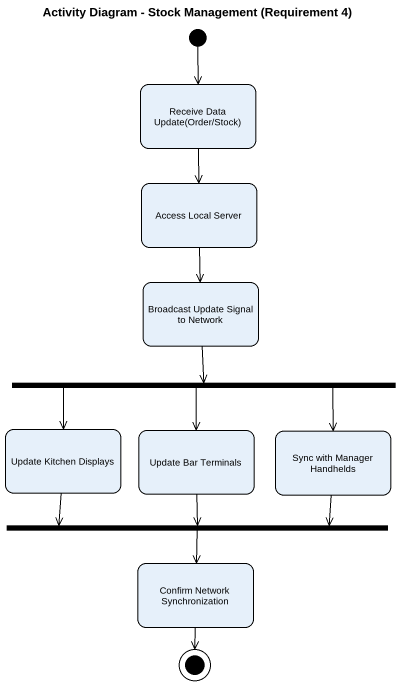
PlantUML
@startuml
title Activity Diagram - Stock Management (Requirement 4)
hide empty description
state "Receive Data Update(Order/Stock)" as Receive_Data_Update_Order
state "Access Local Server" as Access_Local_Server
state "Broadcast Update Signal to Network" as Broadcast_Update_Signal_to
state fork1 <<fork>>
state "Update Kitchen Displays" as Update_Kitchen_Displays
state "Update Bar Terminals" as Update_Bar_Terminals
state "Sync with Manager Handhelds" as Sync_with_Manager_Handhelds
state fork2 <<join>>
state "Confirm Network Synchronization" as Confirm_Network
[*] --> Receive_Data_Update_Order
Receive_Data_Update_Order --> Access_Local_Server
Access_Local_Server --> Broadcast_Update_Signal_to
Broadcast_Update_Signal_to --> fork1
fork1 -left-> Update_Kitchen_Displays
fork1 --> Update_Bar_Terminals
fork1 --> Sync_with_Manager_Handhelds
Update_Kitchen_Displays -right-> fork2
Update_Bar_Terminals --> fork2
Sync_with_Manager_Handhelds -left-> fork2
fork2 --> Confirm_Network
Confirm_Network --> [*]
@enduml
